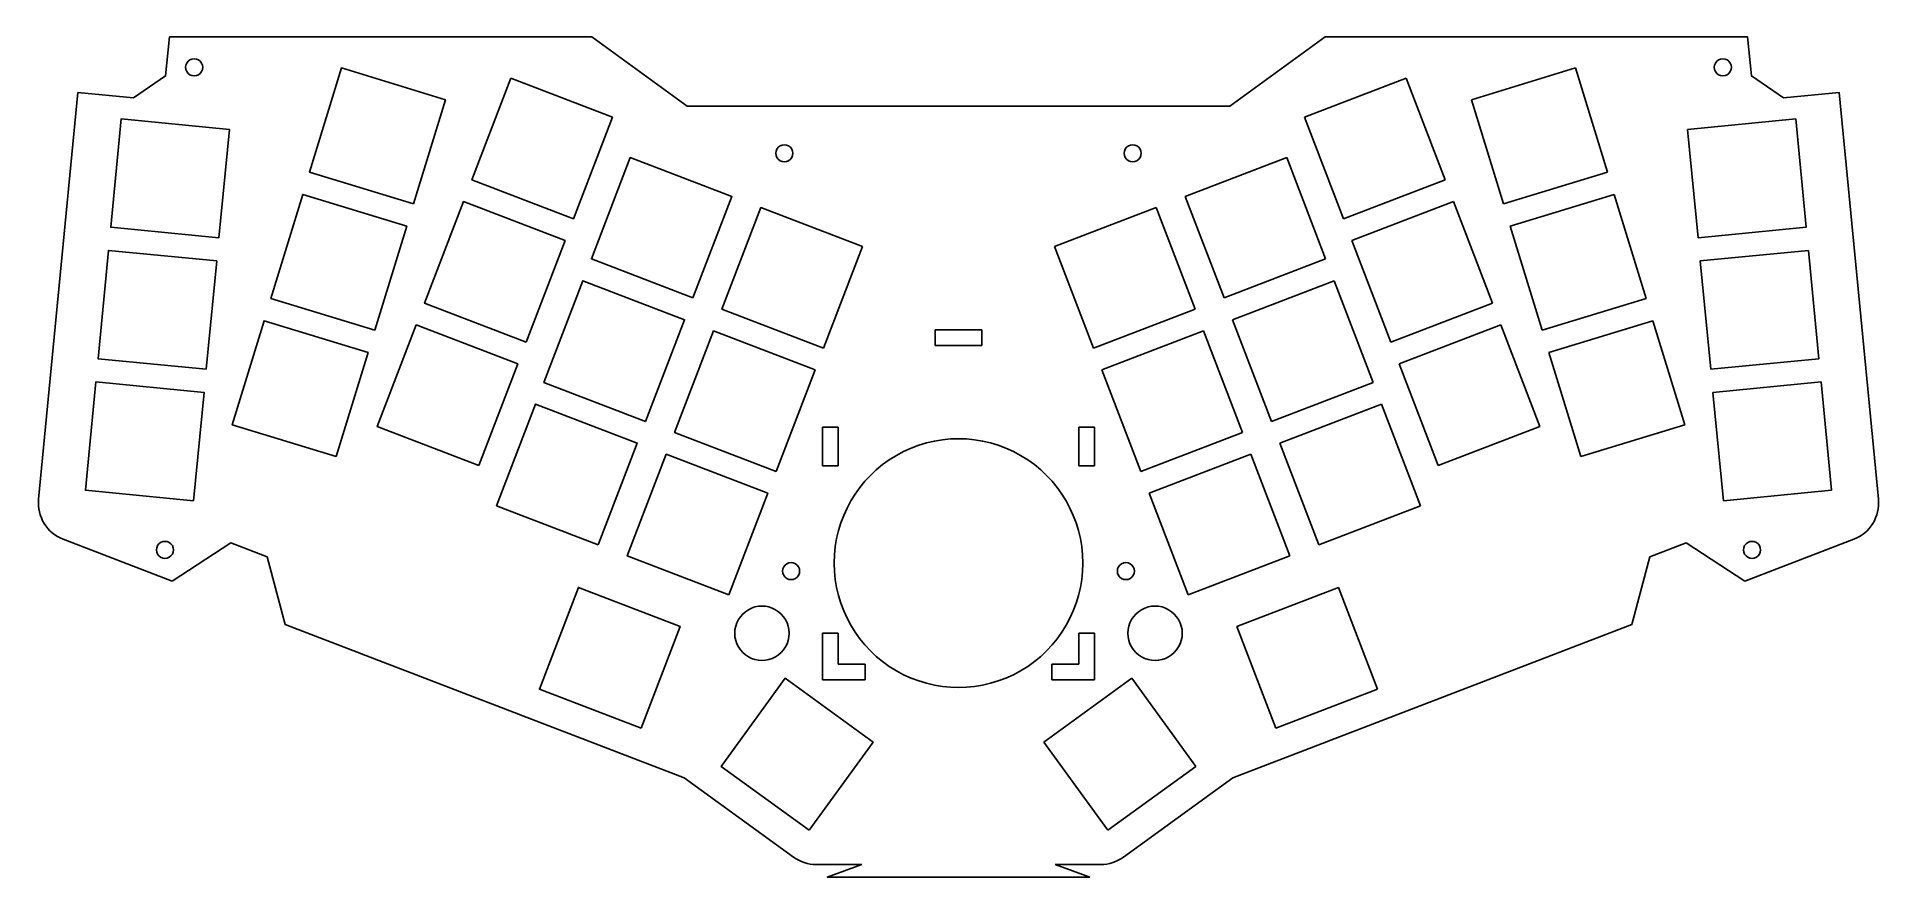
# Model space of a CAD drawing. Extents: x 5 to 242, y 5 to 113.
import ezdxf

# ---------------------------------------------------------------- set-up
doc = ezdxf.new("R2010")
doc.units = 0
doc.layers.add('Layer_1', color=7, linetype='CONTINUOUS')

msp = doc.modelspace()

# ---------------------------------------------------------------- linework, layer by layer
at = {"layer": 'Layer_1', "color": 7}
for points in [[(21.988219, 113.225193), (21.503766, 108.194659), (17.383136, 105.362553), (10.19254, 106.054969)], [(21.988219, 113.225193), (76.349626, 113.225193)], [(241.940514, 53.747791), (236.903895, 106.054969), (229.713299, 105.362553), (225.592669, 108.194659), (225.108216, 113.225193), (170.746809, 113.225193), (158.468264, 104.304217), (88.628171, 104.304217), (76.349626, 113.225193)], [(202.972863, 109.225213), (189.584389, 105.131836)], [(207.065976, 95.837797), (202.972863, 109.225213)], [(181.153158, 107.906263), (168.082979, 102.888958)], [(186.170198, 94.835024), (181.153158, 107.906263)], [(5.155921, 53.747791), (10.19254, 106.054969)], [(189.584389, 105.131836), (193.677766, 91.744685)], [(168.082979, 102.888958), (173.100018, 89.818514)], [(231.312708, 102.672264), (217.377075, 101.330559)], [(232.654413, 88.736366), (231.312708, 102.672264)], [(217.377075, 101.330559), (218.719044, 87.394925)], [(165.782157, 97.721635), (152.711977, 92.705124)], [(170.799197, 84.65119), (165.782157, 97.721635)], [(193.677766, 91.744685), (207.065976, 95.837797)], [(152.711977, 92.705124), (157.729017, 79.63468)], [(173.100018, 89.818514), (186.170198, 94.835024)], [(207.943071, 92.967062), (194.554862, 88.873949)], [(212.036184, 79.579117), (207.943071, 92.967062)], [(148.97764, 91.271079), (135.907487, 86.254569)], [(153.99468, 78.200635), (148.97764, 91.271079)], [(187.245467, 92.035727), (174.175287, 87.019216)], [(192.262507, 78.965282), (187.245467, 92.035727)], [(194.554862, 88.873949), (198.647975, 75.486004)], [(218.719044, 87.394925), (232.654413, 88.736366)], [(135.907487, 86.254569), (140.924659, 73.184124)], [(174.175287, 87.019216), (179.192327, 73.948772)], [(232.942016, 85.751859), (219.006382, 84.407773)], [(234.283986, 71.816226), (232.942016, 85.751859)], [(157.729017, 79.63468), (170.799197, 84.65119)], [(219.006382, 84.407773), (220.348352, 70.472139)], [(171.874466, 81.849247), (158.804286, 76.832736)], [(176.891506, 68.781448), (171.874466, 81.849247)], [(179.192327, 73.948772), (192.262507, 78.965282)], [(198.647975, 75.486004), (212.036184, 79.579117)], [(140.924659, 73.184124), (153.99468, 78.200635)], [(158.804286, 76.832736), (163.821326, 63.762292)], [(193.337776, 76.163339), (180.267596, 71.146828)], [(198.354816, 63.09554), (193.337776, 76.163339)], [(212.91328, 76.711028), (199.52507, 72.617915)], [(217.006657, 63.323083), (212.91328, 76.711028)], [(120.548207, 75.530984), (120.548207, 73.530729)], [(126.548228, 75.530984), (120.548207, 75.530984)], [(126.548228, 73.530729), (126.548228, 75.530984)], [(155.069949, 75.398692), (141.999743, 70.382181)], [(160.086989, 62.330893), (155.069949, 75.398692)], [(120.548207, 73.530729), (126.548228, 73.530729)], [(199.52507, 72.617915), (203.618448, 59.22997)], [(220.348352, 70.472139), (234.283986, 71.816226)], [(141.999743, 70.382181), (147.016915, 57.311737)], [(180.267596, 71.146828), (185.284636, 58.076384)], [(234.571324, 68.829073), (220.635955, 67.487633)], [(235.913293, 54.89344), (234.571324, 68.829073)], [(163.821326, 63.762292), (176.891506, 68.781448)], [(220.635955, 67.487633), (221.97766, 53.551999)], [(177.966775, 65.979505), (164.896595, 60.962994)], [(182.983814, 52.909061), (177.966775, 65.979505)], [(108.048179, 63.029395), (106.048189, 63.029395)], [(106.048189, 63.029395), (106.048189, 58.028759)], [(108.048179, 58.028759), (108.048179, 63.029395)], [(139.048256, 63.029395), (139.048256, 58.028759)], [(141.048246, 63.029395), (139.048256, 63.029395)], [(141.048246, 58.028759), (141.048246, 63.029395)], [(147.016915, 57.311737), (160.086989, 62.330893)], [(185.284636, 58.076384), (198.354816, 63.09554)], [(203.618448, 59.22997), (217.006657, 63.323083)], [(161.162258, 59.52895), (148.092025, 54.512439)], [(166.179297, 46.458505), (161.162258, 59.52895)], [(164.896595, 60.962994), (169.913635, 47.89255)], [(108.048179, 58.028759), (106.048189, 58.028759)], [(141.048246, 58.028759), (139.048256, 58.028759)], [(221.97766, 53.551999), (235.913293, 54.89344)], [(148.092025, 54.512439), (153.109118, 41.441995)], [(169.913635, 47.89255), (182.983814, 52.909061)], [(22.344613, 43.22529), (8.340982, 48.598989)], [(22.344613, 43.22529), (29.892663, 48.125384), (34.560716, 46.334151), (36.890113, 37.639924)], [(210.206322, 37.639924), (212.535719, 46.334151), (217.203772, 48.125384), (224.751822, 43.22529)], [(238.755453, 48.598989), (224.751822, 43.22529)], [(153.109118, 41.441995), (166.179297, 46.458505)], [(172.456815, 42.394497), (159.386635, 37.377986)], [(177.473855, 29.324052), (172.456815, 42.394497)], [(88.252726, 17.925778), (36.890113, 37.639924)], [(108.048179, 36.528672), (106.048189, 36.528672)], [(111.5482, 30.530555), (106.048189, 30.530555), (106.048189, 36.528672)], [(108.048179, 32.530809), (108.048179, 36.528672)], [(141.048246, 36.528672), (141.048246, 30.530555), (135.548235, 30.530555)], [(139.048256, 36.528672), (139.048256, 32.530809)], [(141.048246, 36.528672), (139.048256, 36.528672)], [(210.206322, 37.639924), (158.843709, 17.925778)], [(159.386635, 37.377986), (164.403675, 24.307542)], [(111.5482, 32.530809), (108.048179, 32.530809)], [(111.5482, 30.530555), (111.5482, 32.530809)], [(135.548235, 32.530809), (135.548235, 30.530555)], [(139.048256, 32.530809), (135.548235, 32.530809)], [(145.874494, 30.710472), (134.54824, 22.479267)], [(154.103424, 19.383635), (145.874494, 30.710472)], [(164.403675, 24.307542), (177.473855, 29.324052)], [(134.54824, 22.479267), (142.777249, 11.155076)], [(142.777249, 11.155076), (154.103424, 19.383635)], [(102.313958, 7.707548), (88.252726, 17.925778)], [(158.843709, 17.925778), (144.782477, 7.707548)], [(111.10272, 6.755046), (105.252876, 6.755046)], [(111.10272, 6.755046), (106.651255, 5.133147), (140.44518, 5.133147)], [(141.843559, 6.755046), (135.993715, 6.755046)], [(135.993715, 6.755046), (140.44518, 5.133147)]]:
    msp.add_lwpolyline(points, dxfattribs=at)
for points in [[(26.280981, 109.309153)], [(53.418669, 91.744685), (40.030459, 95.837797), (44.123572, 109.225213), (57.512046, 105.131836)], [(223.015458, 109.309153)], [(65.943277, 107.906263), (79.013456, 102.888958), (73.996417, 89.818514), (60.926237, 94.835024)], [(28.377391, 87.394925), (14.442022, 88.736366), (15.783727, 102.672264), (29.71936, 101.330559)], [(89.367418, 79.63468), (76.297238, 84.65119), (81.314278, 97.721635), (94.384458, 92.705124)], [(102.229336, 98.249458)], [(147.067104, 98.249458)], [(48.44846, 75.486004), (35.060251, 79.579117), (39.153364, 92.967062), (52.541573, 88.873949)], [(67.904108, 73.948772), (54.833928, 78.965282), (59.850968, 92.035727), (72.921148, 87.019216)], [(106.171776, 73.184124), (93.101755, 78.200635), (98.118795, 91.271079), (111.188948, 86.254569)], [(26.748083, 70.472139), (12.812449, 71.816226), (14.154419, 85.751859), (28.090053, 84.407773)], [(83.275109, 63.762292), (70.204929, 68.781448), (75.221969, 81.849247), (88.292149, 76.832736)], [(43.477987, 59.22997), (30.089778, 63.323083), (34.183155, 76.711028), (47.571365, 72.617915)], [(61.811799, 58.076384), (48.741619, 63.09554), (53.758659, 76.163339), (66.828839, 71.146828)], [(100.07952, 57.311737), (87.009446, 62.330893), (92.026486, 75.398692), (105.096692, 70.382181)], [(25.118776, 53.551999), (11.183142, 54.89344), (12.525111, 68.829073), (26.46048, 67.487633)], [(77.182801, 47.89255), (64.112621, 52.909061), (69.129661, 65.979505), (82.19984, 60.962994)], [(93.987317, 41.441995), (80.917138, 46.458505), (85.934177, 59.52895), (99.00441, 54.512439)], [(22.521599, 47.225534)], [(139.548251, 45.529763)], [(226.774841, 47.225534)], [(103.102873, 44.504024)], [(146.193567, 44.504024)], [(82.69276, 24.307542), (69.62258, 29.324052), (74.63962, 42.394497), (87.7098, 37.377986)], [(101.75287, 36.503986)], [(152.343581, 36.503986)], [(104.319186, 11.155076), (92.993011, 19.383635), (101.221941, 30.710472), (112.548195, 22.479267)]]:
    msp.add_lwpolyline(points, close=True, dxfattribs=at)
for points in [[(24.630978, 110.261782), (24.290636, 110.065286), (24.080977, 109.702145), (24.080977, 109.309153)], [(24.080977, 109.309153), (24.080977, 108.91616), (24.290636, 108.553019), (24.630978, 108.356523)], [(25.73098, 110.261782), (25.390638, 110.458279), (24.97132, 110.458279), (24.630978, 110.261782)], [(26.280981, 109.309153), (26.280981, 109.702145), (26.071322, 110.065286), (25.73098, 110.261782)], [(25.73098, 108.356523), (26.071322, 108.553019), (26.280981, 108.91616), (26.280981, 109.309153)], [(221.365455, 110.261782), (221.025113, 110.065286), (220.815454, 109.702145), (220.815454, 109.309153)], [(220.815454, 109.309153), (220.815454, 108.91616), (221.025113, 108.553019), (221.365455, 108.356523)], [(222.465457, 110.261782), (222.125115, 110.458279), (221.705797, 110.458279), (221.365455, 110.261782)], [(223.015458, 109.309153), (223.015458, 109.702145), (222.805799, 110.065286), (222.465457, 110.261782)], [(222.465457, 108.356523), (222.805799, 108.553019), (223.015458, 108.91616), (223.015458, 109.309153)], [(24.630978, 108.356523), (24.97132, 108.160026), (25.390638, 108.160026), (25.73098, 108.356523)], [(221.365455, 108.356523), (221.705797, 108.160026), (222.125115, 108.160026), (222.465457, 108.356523)], [(100.579332, 99.202088), (100.23899, 99.005592), (100.029331, 98.642451), (100.029331, 98.249458)], [(100.029331, 98.249458), (100.029331, 97.856465), (100.23899, 97.493325), (100.579332, 97.296828)], [(101.679335, 99.202088), (101.338993, 99.398585), (100.919674, 99.398585), (100.579332, 99.202088)], [(100.579332, 97.296828), (100.919674, 97.100332), (101.338993, 97.100332), (101.679335, 97.296828)], [(102.229336, 98.249458), (102.229336, 98.642451), (102.019677, 99.005592), (101.679335, 99.202088)], [(101.679335, 97.296828), (102.019677, 97.493325), (102.229336, 97.856465), (102.229336, 98.249458)], [(145.4171, 99.202088), (145.076758, 99.005592), (144.867099, 98.642451), (144.867099, 98.249458)], [(144.867099, 98.249458), (144.867099, 97.856465), (145.076758, 97.493325), (145.4171, 97.296828)], [(146.517103, 99.202088), (146.176761, 99.398585), (145.757442, 99.398585), (145.4171, 99.202088)], [(145.4171, 97.296828), (145.757442, 97.100332), (146.176761, 97.100332), (146.517103, 97.296828)], [(147.067104, 98.249458), (147.067104, 98.642451), (146.857445, 99.005592), (146.517103, 99.202088)], [(146.517103, 97.296828), (146.857445, 97.493325), (147.067104, 97.856465), (147.067104, 98.249458)], [(131.548235, 59.386199), (126.597807, 62.244329), (120.498628, 62.244329), (115.548201, 59.386199)], [(115.548201, 59.386199), (110.597773, 56.528068), (107.548184, 51.246024), (107.548184, 45.529763)], [(139.548251, 45.529763), (139.548251, 51.246024), (136.498662, 56.528068), (131.548235, 59.386199)], [(5.155815, 53.747315), (4.940469, 51.510836), (6.243374, 49.405369), (8.340963, 48.60018)], [(238.755472, 48.60018), (240.853061, 49.405369), (242.155966, 51.510836), (241.94062, 53.747315)], [(20.87144, 48.178613), (20.531019, 47.981997), (20.321402, 47.618655), (20.321594, 47.225534)], [(21.971754, 48.178613), (21.631332, 48.37523), (21.211861, 48.37523), (20.87144, 48.178613)], [(22.521599, 47.225534), (22.521792, 47.618655), (22.312175, 47.981997), (21.971754, 48.178613)], [(225.124682, 48.178613), (224.78426, 47.981997), (224.574643, 47.618655), (224.574836, 47.225534)], [(226.224995, 48.178613), (225.884574, 48.37523), (225.465103, 48.37523), (225.124682, 48.178613)], [(226.774841, 47.225534), (226.775033, 47.618655), (226.565416, 47.981997), (226.224995, 48.178613)], [(20.321594, 47.225534), (20.321402, 46.832412), (20.531019, 46.469071), (20.87144, 46.272454)], [(20.87144, 46.272454), (21.211861, 46.075838), (21.631332, 46.075838), (21.971754, 46.272454)], [(21.971754, 46.272454), (22.312175, 46.469071), (22.521792, 46.832412), (22.521599, 47.225534)], [(101.452869, 45.456654), (101.112527, 45.260157), (100.902868, 44.897017), (100.902868, 44.504024)], [(102.552871, 45.456654), (102.21253, 45.65315), (101.793211, 45.65315), (101.452869, 45.456654)], [(103.102873, 44.504024), (103.102873, 44.897017), (102.893213, 45.260157), (102.552871, 45.456654)], [(107.548184, 45.529763), (107.548184, 39.813501), (110.597773, 34.531458), (115.548201, 31.673327)], [(131.548235, 31.673327), (136.498662, 34.531458), (139.548251, 39.813501), (139.548251, 45.529763)], [(144.543564, 45.456654), (144.203222, 45.260157), (143.993563, 44.897017), (143.993563, 44.504024)], [(145.643566, 45.456654), (145.303224, 45.65315), (144.883906, 45.65315), (144.543564, 45.456654)], [(146.193567, 44.504024), (146.193567, 44.897017), (145.983908, 45.260157), (145.643566, 45.456654)], [(224.574836, 47.225534), (224.574643, 46.832412), (224.78426, 46.469071), (225.124682, 46.272454)], [(225.124682, 46.272454), (225.465103, 46.075838), (225.884574, 46.075838), (226.224995, 46.272454)], [(226.224995, 46.272454), (226.565416, 46.469071), (226.775033, 46.832412), (226.774841, 47.225534)], [(100.902868, 44.504024), (100.902868, 44.111031), (101.112527, 43.747891), (101.452869, 43.551394)], [(101.452869, 43.551394), (101.793211, 43.354898), (102.21253, 43.354898), (102.552871, 43.551394)], [(102.552871, 43.551394), (102.893213, 43.747891), (103.102873, 44.111031), (103.102873, 44.504024)], [(143.993563, 44.504024), (143.993563, 44.111031), (144.203222, 43.747891), (144.543564, 43.551394)], [(144.543564, 43.551394), (144.883906, 43.354898), (145.303224, 43.354898), (145.643566, 43.551394)], [(145.643566, 43.551394), (145.983908, 43.747891), (146.193567, 44.111031), (146.193567, 44.504024)], [(96.502858, 39.535082), (95.419952, 38.909865), (94.752854, 37.754418), (94.752854, 36.503986)], [(100.002866, 39.535082), (98.91996, 40.160298), (97.585764, 40.160298), (96.502858, 39.535082)], [(101.75287, 36.503986), (101.75287, 37.754418), (101.085772, 38.909865), (100.002866, 39.535082)], [(147.093569, 39.535082), (146.010663, 38.909865), (145.343565, 37.754418), (145.343565, 36.503986)], [(150.593577, 39.535082), (149.510671, 40.160298), (148.176476, 40.160298), (147.093569, 39.535082)], [(152.343581, 36.503986), (152.343581, 37.754418), (151.676483, 38.909865), (150.593577, 39.535082)], [(94.752854, 36.503986), (94.752854, 35.253554), (95.419952, 34.098106), (96.502858, 33.47289)], [(100.002866, 33.47289), (101.085772, 34.098106), (101.75287, 35.253554), (101.75287, 36.503986)], [(145.343565, 36.503986), (145.343566, 35.253554), (146.010663, 34.098106), (147.093569, 33.47289)], [(150.593577, 33.47289), (151.676483, 34.098106), (152.343581, 35.253554), (152.343581, 36.503986)], [(96.502858, 33.47289), (97.585764, 32.847674), (98.91996, 32.847674), (100.002866, 33.47289)], [(147.093569, 33.47289), (148.176476, 32.847674), (149.510671, 32.847674), (150.593577, 33.47289)], [(115.548201, 31.673327), (120.498628, 28.815196), (126.597807, 28.815196), (131.548235, 31.673327)], [(102.313945, 7.708845), (103.168185, 7.088206), (104.196979, 6.753933), (105.252877, 6.753935)], [(141.843558, 6.753935), (142.899456, 6.753933), (143.92825, 7.088206), (144.78249, 7.708845)]]:
    msp.add_open_spline(points, degree=3, dxfattribs=at)

doc.saveas('drawing.dxf')
